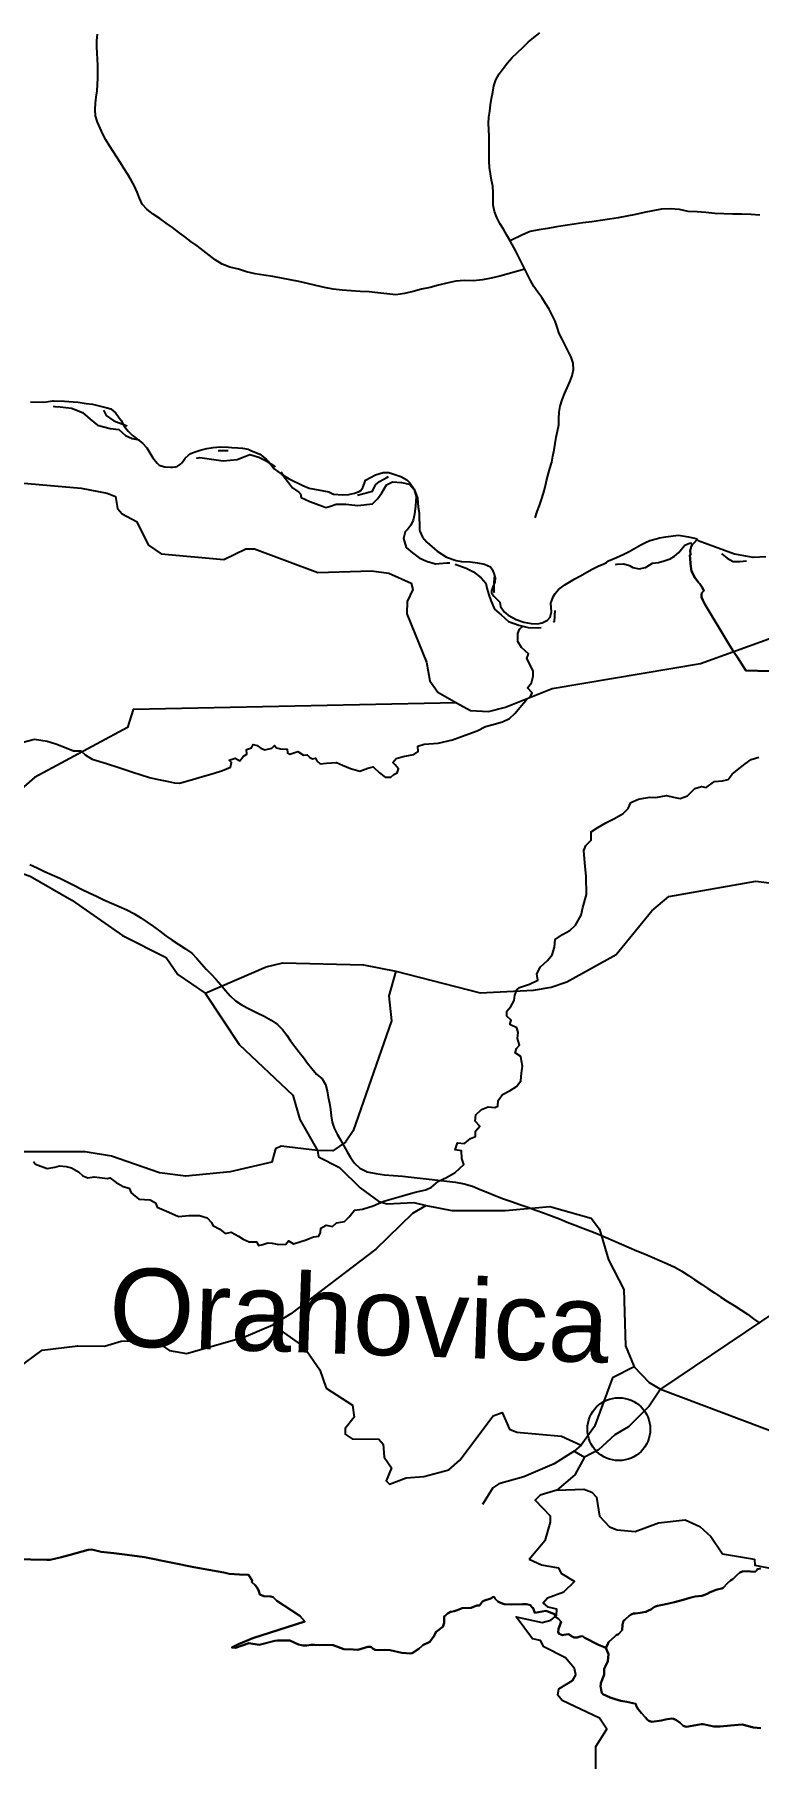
# Model space of a CAD drawing. Header units: metres. Extents: x 13.21 to 19.52, y 42.14 to 46.62.
# Drawn here: x 17.7217 to 17.9286, y 45.4428 to 45.9355 of the extents above; entities that cross this region are included whole.
import ezdxf

# ---------------------------------------------------------------- set-up
doc = ezdxf.new("R2010")
doc.units = ezdxf.units.M
doc.header["$MEASUREMENT"] = 0
for name, color, linetype in [('CESTE', 5, 'Continuous'), ('grad_manji', 1, 'Continuous'), ('hr', 9, 'Continuous'), ('naziv_manji', 1, 'Continuous'), ('PRUGE', 7, 'Continuous'), ('RIJEKE', 4, 'Continuous')]:
    doc.layers.add(name, color=color, linetype=linetype)
doc.styles.get("Standard").update_dxf_attribs({"font": 'arial.ttf'})

msp = doc.modelspace()

# ---------------------------------------------------------------- linework, layer by layer
at = {"layer": 'CESTE'}
for p, q in [((17.8779, 45.53232), (17.87595, 45.53062)), ((17.87595, 45.53062), (17.8789, 45.52888))]:
    msp.add_line(p, q, dxfattribs=at)
for points in [[(17.6968, 45.80918), (17.73508, 45.80585), (17.74249, 45.80436), (17.74485, 45.80344), (17.7455, 45.80004), (17.74679, 45.79844), (17.75085, 45.79633), (17.75427, 45.78953), (17.75795, 45.78709), (17.7758, 45.78541), (17.78208, 45.78848), (17.78463, 45.78851), (17.80271, 45.78171), (17.81806, 45.78217), (17.82303, 45.78151), (17.8294, 45.77871), (17.8298, 45.77687), (17.82823, 45.77344), (17.82815, 45.76988), (17.83375, 45.75606), (17.83473, 45.75072), (17.83698, 45.74753), (17.84234, 45.74447)], [(17.84234, 45.74447), (17.84636, 45.74227), (17.85143, 45.74203), (17.85629, 45.74321), (17.86961, 45.7486), (17.91206, 45.75567), (17.95764, 45.77222), (17.97117, 45.77824)], [(17.84234, 45.74447), (17.74989, 45.7426), (17.74828, 45.73739), (17.72179, 45.72317), (17.70248, 45.70637), (17.69989, 45.70213)], [(17.69989, 45.70213), (17.72054, 45.69493), (17.73242, 45.68806), (17.74693, 45.67795), (17.7594, 45.67165), (17.76267, 45.66681), (17.77049, 45.66146)], [(17.82496, 45.66775), (17.84908, 45.66159), (17.86435, 45.66234), (17.86933, 45.66319), (17.87388, 45.66475), (17.8879, 45.67258), (17.89814, 45.68502), (17.90295, 45.6891), (17.92788, 45.69347), (17.93623, 45.69245)], [(17.77049, 45.66146), (17.7879, 45.66905), (17.79271, 45.6702), (17.81578, 45.66961), (17.82496, 45.66775)], [(17.82496, 45.66775), (17.82298, 45.66072), (17.82374, 45.65359), (17.81281, 45.62216), (17.81058, 45.61896), (17.80696, 45.61643), (17.80258, 45.61657)], [(17.77049, 45.66146), (17.78026, 45.64683), (17.79553, 45.6324), (17.7976, 45.62541), (17.80258, 45.61657)], [(17.80258, 45.61657), (17.79223, 45.61777), (17.79063, 45.617), (17.78952, 45.61322), (17.77766, 45.61042), (17.76494, 45.60918), (17.75745, 45.6102), (17.7437, 45.61493), (17.73624, 45.61619), (17.70807, 45.6162), (17.70009, 45.61723)], [(17.80258, 45.61657), (17.80288, 45.61469), (17.80888, 45.61169), (17.81478, 45.60583), (17.82012, 45.60195), (17.82248, 45.60129), (17.83014, 45.60169), (17.83367, 45.60081)], [(17.83367, 45.60081), (17.82977, 45.59853), (17.81929, 45.58836), (17.79501, 45.56988), (17.78983, 45.56675)], [(17.83367, 45.60081), (17.84097, 45.5994), (17.85635, 45.59936), (17.86901, 45.60056), (17.88083, 45.59723), (17.88319, 45.59409), (17.8857, 45.58528), (17.89009, 45.57683), (17.89056, 45.5607), (17.89305, 45.55472)], [(17.94966, 45.58287), (17.94534, 45.5811), (17.93437, 45.57113), (17.90063, 45.54832)], [(17.70779, 45.55221), (17.71273, 45.55229), (17.717, 45.55437), (17.72397, 45.55946), (17.73408, 45.56077), (17.74174, 45.56067), (17.74647, 45.56202), (17.75418, 45.56235), (17.75657, 45.56186), (17.76029, 45.55935), (17.76519, 45.5585), (17.7816, 45.56322), (17.78983, 45.56675)], [(17.78983, 45.56675), (17.79877, 45.56038), (17.80324, 45.55391), (17.80504, 45.54867), (17.81257, 45.54379), (17.81308, 45.54033), (17.81047, 45.53714), (17.81051, 45.53547), (17.81249, 45.53417), (17.82009, 45.53405), (17.82136, 45.53261), (17.82166, 45.52896), (17.82371, 45.52587), (17.82225, 45.52217), (17.8232, 45.52119), (17.82797, 45.52296), (17.83303, 45.52336), (17.84016, 45.52525), (17.84328, 45.5281), (17.85279, 45.54074), (17.85535, 45.54163), (17.85746, 45.53696), (17.85954, 45.53608), (17.87234, 45.53492), (17.8779, 45.53232)], [(17.89305, 45.55472), (17.88687, 45.55158), (17.88174, 45.53769), (17.8779, 45.53232)], [(17.89305, 45.55472), (17.89735, 45.55026), (17.90063, 45.54832)], [(17.90063, 45.54832), (17.89733, 45.54345), (17.89149, 45.53754), (17.88757, 45.53526), (17.88291, 45.53098), (17.8789, 45.52888)], [(17.90063, 45.54832), (17.96379, 45.52452), (17.96866, 45.52347), (17.97551, 45.5235)], [(17.87595, 45.53062), (17.87021, 45.52704), (17.86156, 45.52326), (17.8544, 45.52131), (17.85269, 45.52012), (17.8497, 45.51542)], [(17.8789, 45.52888), (17.87617, 45.52387), (17.87101, 45.51945)], [(17.87101, 45.51945), (17.86624, 45.51807), (17.8648, 45.51664), (17.86908, 45.51217), (17.86911, 45.51038), (17.86759, 45.50505), (17.86305, 45.49968)], [(17.87101, 45.51945), (17.87868, 45.51977), (17.88098, 45.5189), (17.88233, 45.51746), (17.88322, 45.51209), (17.88604, 45.50903), (17.88819, 45.50818), (17.89335, 45.50763), (17.90006, 45.51013), (17.90766, 45.51103), (17.91184, 45.50909), (17.91501, 45.50626), (17.91829, 45.5013), (17.92743, 45.49977)], [(17.88205, 45.42832), (17.88215, 45.44624), (17.88529, 45.45115), (17.88313, 45.45437), (17.87247, 45.45941), (17.87127, 45.46093), (17.87157, 45.46269), (17.87548, 45.46509), (17.8764, 45.46672), (17.87604, 45.46853), (17.87346, 45.4716), (17.86727, 45.47476), (17.86631, 45.47649), (17.86404, 45.47703), (17.85936, 45.48325), (17.86677, 45.48168), (17.86924, 45.4823), (17.87086, 45.4837), (17.87103, 45.48546), (17.86853, 45.48608), (17.86707, 45.48731), (17.86832, 45.48875), (17.87294, 45.49041), (17.87602, 45.49338), (17.87238, 45.49554), (17.87152, 45.49723), (17.86659, 45.49801), (17.86305, 45.49968)], [(17.92743, 45.49977), (17.92752, 45.49802), (17.93243, 45.49708), (17.93415, 45.49573), (17.93595, 45.49241), (17.94568, 45.49082), (17.95495, 45.48466), (17.96151, 45.48164), (17.96256, 45.48037), (17.96108, 45.47678), (17.95817, 45.47409), (17.96828, 45.47267), (17.97229, 45.47055), (17.9749, 45.47053), (17.98452, 45.47275), (17.99413, 45.47211)]]:
    msp.add_lwpolyline(points, dxfattribs=at)
at = {"layer": 'grad_manji'}
msp.add_circle((17.8887, 45.53692), 0.00898, dxfattribs=at)
at = {"layer": 'hr'}
for points in [[(17.72057, 45.83045), (17.72441, 45.8304), (17.72701, 45.83076), (17.72716, 45.83075), (17.73033, 45.83065), (17.73283, 45.83045), (17.73427, 45.83041), (17.73649, 45.83), (17.73828, 45.82979), (17.74252, 45.82879), (17.74356, 45.82844), (17.74501, 45.82721), (17.74647, 45.82512), (17.7474, 45.8235), (17.74854, 45.82213), (17.74961, 45.82093), (17.75263, 45.81863), (17.75384, 45.81735), (17.7547, 45.81587), (17.75559, 45.81452), (17.75676, 45.81298), (17.7574, 45.81234), (17.75789, 45.81217), (17.75898, 45.81193), (17.7606, 45.81178), (17.7612, 45.81178), (17.76199, 45.81188), (17.76251, 45.81204), (17.76308, 45.8124), (17.76349, 45.8127), (17.76388, 45.81306), (17.76418, 45.81355), (17.76481, 45.81443), (17.76579, 45.81528), (17.76603, 45.81547), (17.7664, 45.81568), (17.76739, 45.81612), (17.76911, 45.81669), (17.7698, 45.81688), (17.77101, 45.81715), (17.77284, 45.81742), (17.7738, 45.81754), (17.77483, 45.81758), (17.77716, 45.81753), (17.77809, 45.8174), (17.77984, 45.81735), (17.78113, 45.8172), (17.78275, 45.81695), (17.78351, 45.81662), (17.78609, 45.81555), (17.7879, 45.81414), (17.78864, 45.81346), (17.79025, 45.81137), (17.7923, 45.80984), (17.79451, 45.80847), (17.79841, 45.80654), (17.8002, 45.8058), (17.80586, 45.80473), (17.80718, 45.80414), (17.80971, 45.80391), (17.8116, 45.80405), (17.81319, 45.80443), (17.81448, 45.80487), (17.81501, 45.80518), (17.81557, 45.80605), (17.81606, 45.80723), (17.81635, 45.80811), (17.8192, 45.80964), (17.82138, 45.8103), (17.823, 45.81026), (17.82644, 45.80913), (17.82809, 45.80816), (17.82897, 45.80729), (17.83025, 45.80553), (17.83113, 45.80291), (17.83135, 45.80041), (17.83166, 45.79874), (17.83175, 45.79392), (17.8318, 45.79356), (17.83259, 45.79182), (17.83383, 45.7904), (17.83681, 45.7878), (17.8395, 45.7861), (17.84224, 45.78516), (17.84376, 45.78486), (17.84621, 45.78472), (17.84835, 45.78449), (17.85028, 45.78405), (17.852, 45.78331), (17.85261, 45.78249), (17.8531, 45.78117), (17.8534, 45.78021), (17.85329, 45.77895), (17.85267, 45.77758), (17.85235, 45.77644), (17.85228, 45.77598), (17.85227, 45.77592), (17.85295, 45.77493), (17.85436, 45.77366), (17.85471, 45.77319), (17.85489, 45.77198), (17.85596, 45.77046), (17.8571, 45.76951), (17.85939, 45.76826), (17.86156, 45.76751), (17.86367, 45.76714), (17.86543, 45.76705), (17.86677, 45.76732), (17.8683, 45.76812), (17.8691, 45.76897), (17.86943, 45.77044), (17.86928, 45.77296), (17.8699, 45.77475), (17.8705, 45.77568), (17.87147, 45.77681), (17.87331, 45.77816), (17.87614, 45.77995), (17.87752, 45.78067), (17.88104, 45.78262), (17.88302, 45.7836), (17.88419, 45.78412), (17.8852, 45.78457), (17.88573, 45.78505), (17.88805, 45.78598), (17.89012, 45.78691), (17.89169, 45.78769), (17.89501, 45.7896), (17.89629, 45.79026), (17.89759, 45.79084), (17.89973, 45.79147), (17.90024, 45.79164), (17.90212, 45.79194), (17.90561, 45.79236), (17.90631, 45.7923), (17.9086, 45.79186), (17.91072, 45.7914), (17.91109, 45.79114), (17.91008, 45.79014), (17.90969, 45.78964), (17.90937, 45.78901), (17.90911, 45.78791), (17.90919, 45.78693), (17.909, 45.78646), (17.90911, 45.78585), (17.90919, 45.78418), (17.90949, 45.78208), (17.9104, 45.78031), (17.91145, 45.77884), (17.91183, 45.7785), (17.91257, 45.77732), (17.91296, 45.77651), (17.91243, 45.77589), (17.91228, 45.77529), (17.91232, 45.77466), (17.91269, 45.7738), (17.9133, 45.77262), (17.92, 45.76146), (17.92125, 45.75939), (17.92199, 45.75831), (17.92249, 45.75757), (17.92503, 45.75368), (17.93175, 45.75351)], [(17.93175, 45.75351), (17.92503, 45.75368), (17.92249, 45.75757), (17.92199, 45.75831), (17.92125, 45.75939), (17.92, 45.76146), (17.9133, 45.77262), (17.91269, 45.7738), (17.91232, 45.77466), (17.91228, 45.77529), (17.91243, 45.77589), (17.91296, 45.77651), (17.91257, 45.77732), (17.91183, 45.7785), (17.91145, 45.77884), (17.9104, 45.78031), (17.90949, 45.78208), (17.90919, 45.78418), (17.90911, 45.78585), (17.909, 45.78646), (17.90919, 45.78693), (17.90911, 45.78791), (17.90937, 45.78901), (17.90969, 45.78964), (17.91008, 45.79014), (17.91109, 45.79114), (17.91136, 45.79088), (17.92175, 45.78709), (17.92697, 45.78613), (17.92716, 45.7861), (17.93067, 45.78628)], [(17.92919, 45.49714), (17.9283, 45.49688), (17.92803, 45.49649), (17.92764, 45.49615), (17.92635, 45.4962), (17.92533, 45.49634), (17.92405, 45.49626), (17.92326, 45.49596), (17.92238, 45.4952), (17.92128, 45.49406), (17.92059, 45.49363), (17.91977, 45.49292), (17.91853, 45.49162), (17.91808, 45.49135), (17.91684, 45.49114), (17.91621, 45.49092), (17.91457, 45.49027), (17.91391, 45.48988), (17.91299, 45.48949), (17.91237, 45.48933), (17.91051, 45.48908), (17.90902, 45.48876), (17.90704, 45.48816), (17.90456, 45.4875), (17.90297, 45.48712), (17.90065, 45.48666), (17.89978, 45.48646), (17.89891, 45.48611), (17.89783, 45.4854), (17.89722, 45.48514), (17.89639, 45.4847), (17.89481, 45.48441), (17.89341, 45.48424), (17.89285, 45.48421), (17.89224, 45.48396), (17.89164, 45.4836), (17.8905, 45.4825), (17.8901, 45.48221), (17.88991, 45.48183), (17.88977, 45.481), (17.88967, 45.47947), (17.88864, 45.47829), (17.88796, 45.47801), (17.88754, 45.4777), (17.88574, 45.47605), (17.8855, 45.47532), (17.88495, 45.47442), (17.88435, 45.47472), (17.88292, 45.4753), (17.87878, 45.47741), (17.87852, 45.47762), (17.87809, 45.47772), (17.87765, 45.47771), (17.87676, 45.47737), (17.87631, 45.47736), (17.87592, 45.47741), (17.87535, 45.47766), (17.8743, 45.47836), (17.87297, 45.47812), (17.87256, 45.47809), (17.87166, 45.47846), (17.87135, 45.47886), (17.87142, 45.47984), (17.87221, 45.48183), (17.87135, 45.48278), (17.87129, 45.48284), (17.87064, 45.48333), (17.8703, 45.48405), (17.86918, 45.48454), (17.86781, 45.48501), (17.86466, 45.48443), (17.86421, 45.48576), (17.86382, 45.48609), (17.86349, 45.48665), (17.86231, 45.4869), (17.86118, 45.48694), (17.85797, 45.4868), (17.85595, 45.48691), (17.85467, 45.4874), (17.85417, 45.48769), (17.85327, 45.48853), (17.8532, 45.48886), (17.85279, 45.48903), (17.85208, 45.48855), (17.85027, 45.48795), (17.84971, 45.48768), (17.8489, 45.48656), (17.84808, 45.48651), (17.84649, 45.48582), (17.84392, 45.48578), (17.84254, 45.48521), (17.84161, 45.48492), (17.84081, 45.48475), (17.84057, 45.48467), (17.83968, 45.48411), (17.83929, 45.48381), (17.83882, 45.48337), (17.8388, 45.48158), (17.83837, 45.48046), (17.83816, 45.48022), (17.83693, 45.47927), (17.83655, 45.47903), (17.83621, 45.47849), (17.83607, 45.47819), (17.8359, 45.47789), (17.83472, 45.47616), (17.83272, 45.47519), (17.83238, 45.47487), (17.83155, 45.47417), (17.82969, 45.4729), (17.82927, 45.47278), (17.82669, 45.47299), (17.82334, 45.47374), (17.82176, 45.47383), (17.82012, 45.47379), (17.81911, 45.47387), (17.81854, 45.47416), (17.8178, 45.47472), (17.81701, 45.47475), (17.8141, 45.47383), (17.81276, 45.47393), (17.8101, 45.47406), (17.80709, 45.47523), (17.80478, 45.47528), (17.80329, 45.47518), (17.80185, 45.47528), (17.80074, 45.47527), (17.79954, 45.47505), (17.79837, 45.47511), (17.79722, 45.4754), (17.79466, 45.47654), (17.79226, 45.47654), (17.79121, 45.47656), (17.79041, 45.47643), (17.78667, 45.47545), (17.78597, 45.47532), (17.78302, 45.47579), (17.77919, 45.47447), (17.77813, 45.47456), (17.78007, 45.47551), (17.7841, 45.47717), (17.79896, 45.48192), (17.79758, 45.48358), (17.79511, 45.48523), (17.79096, 45.48786), (17.78997, 45.48889), (17.78928, 45.48909), (17.7873, 45.48923), (17.78612, 45.48965), (17.78583, 45.49062), (17.78543, 45.49145), (17.78484, 45.49235), (17.78385, 45.49318), (17.78394, 45.49366), (17.78286, 45.49532), (17.78029, 45.49536), (17.7774, 45.49561), (17.77586, 45.49594), (17.76731, 45.4975), (17.76114, 45.49873), (17.75316, 45.50032), (17.74826, 45.50103), (17.74443, 45.50151), (17.74078, 45.50188), (17.74005, 45.50206), (17.73817, 45.50252), (17.73704, 45.50241), (17.7319, 45.501), (17.72949, 45.50033), (17.72622, 45.49955), (17.72528, 45.49954), (17.71617, 45.49975)], [(17.71617, 45.49975), (17.72528, 45.49954), (17.72622, 45.49955), (17.72949, 45.50033), (17.7319, 45.501), (17.73704, 45.50241), (17.73817, 45.50252), (17.74005, 45.50206), (17.74078, 45.50188), (17.74443, 45.50151), (17.74826, 45.50103), (17.75316, 45.50032), (17.76114, 45.49873), (17.76731, 45.4975), (17.77586, 45.49594), (17.7774, 45.49561), (17.78029, 45.49536), (17.78286, 45.49532), (17.78394, 45.49366), (17.78385, 45.49318), (17.78484, 45.49235), (17.78543, 45.49145), (17.78583, 45.49062), (17.78612, 45.48965), (17.7873, 45.48923), (17.78928, 45.48909), (17.78997, 45.48889), (17.79096, 45.48786), (17.79511, 45.48523), (17.79758, 45.48358), (17.79896, 45.48192), (17.7841, 45.47717), (17.78007, 45.47551), (17.77813, 45.47456), (17.77919, 45.47447), (17.78302, 45.47579), (17.78597, 45.47532), (17.78667, 45.47545), (17.79041, 45.47643), (17.79121, 45.47656), (17.79226, 45.47654), (17.79466, 45.47654), (17.79722, 45.4754), (17.79837, 45.47511), (17.79954, 45.47505), (17.80074, 45.47527), (17.80185, 45.47528), (17.80329, 45.47518), (17.80478, 45.47528), (17.80709, 45.47523), (17.8101, 45.47406), (17.81276, 45.47393), (17.8141, 45.47383), (17.81701, 45.47475), (17.8178, 45.47472), (17.81854, 45.47416), (17.81911, 45.47387), (17.82012, 45.47379), (17.82176, 45.47383), (17.82334, 45.47374), (17.82669, 45.47299), (17.82927, 45.47278), (17.82969, 45.4729), (17.83155, 45.47417), (17.83238, 45.47487), (17.83272, 45.47519), (17.83472, 45.47616), (17.8359, 45.47789), (17.83607, 45.47819), (17.83621, 45.47849), (17.83655, 45.47903), (17.83693, 45.47927), (17.83816, 45.48022), (17.83837, 45.48046), (17.8388, 45.48158), (17.83882, 45.48337), (17.83929, 45.48381), (17.83968, 45.48411), (17.84057, 45.48467), (17.84081, 45.48475), (17.84161, 45.48492), (17.84254, 45.48521), (17.84392, 45.48578), (17.84649, 45.48582), (17.84808, 45.48651), (17.8489, 45.48656), (17.84971, 45.48768), (17.85027, 45.48795), (17.85208, 45.48855), (17.85279, 45.48903), (17.8532, 45.48886), (17.85327, 45.48853), (17.85417, 45.48769), (17.85467, 45.4874), (17.85595, 45.48691), (17.85797, 45.4868), (17.86118, 45.48694), (17.86231, 45.4869), (17.86349, 45.48665), (17.86382, 45.48609), (17.86421, 45.48576), (17.86466, 45.48443), (17.86781, 45.48501), (17.86918, 45.48454), (17.8703, 45.48405), (17.87064, 45.48333), (17.87129, 45.48284), (17.87135, 45.48278), (17.87221, 45.48183), (17.87142, 45.47984), (17.87135, 45.47886), (17.87166, 45.47846), (17.87256, 45.47809), (17.87297, 45.47812), (17.8743, 45.47836), (17.87535, 45.47766), (17.87592, 45.47741), (17.87631, 45.47736), (17.87676, 45.47737), (17.87765, 45.47771), (17.87809, 45.47772), (17.87852, 45.47762), (17.87878, 45.47741), (17.88292, 45.4753), (17.88435, 45.47472), (17.88495, 45.47442), (17.88495, 45.47442), (17.88571, 45.47258), (17.88554, 45.47064), (17.88486, 45.46919), (17.88447, 45.46844), (17.88447, 45.46678), (17.8844, 45.46648), (17.88359, 45.4643), (17.88353, 45.46392), (17.88348, 45.46351), (17.88387, 45.46151), (17.88413, 45.46121), (17.88626, 45.46026), (17.88762, 45.45973), (17.88929, 45.45924), (17.89098, 45.45899), (17.89351, 45.45847), (17.89376, 45.45763), (17.89423, 45.45689), (17.89516, 45.45579), (17.89632, 45.4545), (17.89679, 45.45392), (17.89731, 45.45361), (17.89814, 45.45325), (17.90088, 45.45369), (17.90205, 45.45395), (17.90386, 45.45427), (17.90435, 45.45415), (17.9052, 45.45377), (17.90531, 45.45371), (17.90619, 45.45299), (17.9071, 45.45218), (17.90762, 45.45193), (17.90804, 45.45189), (17.90966, 45.45211), (17.91223, 45.45259), (17.91267, 45.45262), (17.91275, 45.4526), (17.91581, 45.45191), (17.9165, 45.45194), (17.91767, 45.45192), (17.92062, 45.45226), (17.92394, 45.45254), (17.92716, 45.45171), (17.92925, 45.45143)], [(17.92925, 45.45143), (17.92716, 45.45171), (17.92394, 45.45254), (17.92062, 45.45226), (17.91767, 45.45192), (17.9165, 45.45194), (17.91581, 45.45191), (17.91275, 45.4526), (17.91267, 45.45262), (17.91223, 45.45259), (17.90966, 45.45211), (17.90804, 45.45189), (17.90762, 45.45193), (17.9071, 45.45218), (17.90619, 45.45299), (17.90531, 45.45371), (17.9052, 45.45377), (17.90435, 45.45415), (17.90386, 45.45427), (17.90205, 45.45395), (17.90088, 45.45369), (17.89814, 45.45325), (17.89731, 45.45361), (17.89679, 45.45392), (17.89632, 45.4545), (17.89516, 45.45579), (17.89423, 45.45689), (17.89376, 45.45763), (17.89351, 45.45847), (17.89098, 45.45899), (17.88929, 45.45924), (17.88762, 45.45973), (17.88626, 45.46026), (17.88413, 45.46121), (17.88387, 45.46151), (17.88348, 45.46351), (17.88353, 45.46392), (17.88359, 45.4643), (17.8844, 45.46648), (17.88447, 45.46678), (17.88447, 45.46844), (17.88486, 45.46919), (17.88554, 45.47064), (17.88571, 45.47258), (17.88495, 45.47442), (17.88495, 45.47442), (17.8855, 45.47532), (17.88574, 45.47605), (17.88754, 45.4777), (17.88796, 45.47801), (17.88864, 45.47829), (17.88967, 45.47947), (17.88977, 45.481), (17.88991, 45.48183), (17.8901, 45.48221), (17.8905, 45.4825), (17.89164, 45.4836), (17.89224, 45.48396), (17.89285, 45.48421), (17.89341, 45.48424), (17.89481, 45.48441), (17.89639, 45.4847), (17.89722, 45.48514), (17.89783, 45.4854), (17.89891, 45.48611), (17.89978, 45.48646), (17.90065, 45.48666), (17.90297, 45.48712), (17.90456, 45.4875), (17.90704, 45.48816), (17.90902, 45.48876), (17.91051, 45.48908), (17.91237, 45.48933), (17.91299, 45.48949), (17.91391, 45.48988), (17.91457, 45.49027), (17.91621, 45.49092), (17.91684, 45.49114), (17.91808, 45.49135), (17.91853, 45.49162), (17.91977, 45.49292), (17.92059, 45.49363), (17.92128, 45.49406), (17.92238, 45.4952), (17.92326, 45.49596), (17.92405, 45.49626), (17.92533, 45.49634), (17.92635, 45.4962), (17.92764, 45.49615), (17.92803, 45.49649), (17.9283, 45.49688), (17.92919, 45.49714)]]:
    msp.add_lwpolyline(points, dxfattribs=at)
at = {"layer": 'PRUGE'}
for points in [[(17.86183, 45.86842), (17.85945, 45.86773), (17.85707, 45.86704), (17.85468, 45.86638), (17.85224, 45.8658), (17.84975, 45.86534), (17.84721, 45.86505), (17.84463, 45.86511), (17.84463, 45.86511), (17.84208, 45.86495), (17.8396, 45.86444), (17.83721, 45.86378), (17.83478, 45.86319), (17.83231, 45.86268), (17.82991, 45.86202), (17.82747, 45.86144), (17.82496, 45.86104), (17.82243, 45.86131), (17.81987, 45.86163), (17.81732, 45.86187), (17.81476, 45.86202), (17.81219, 45.86219), (17.80963, 45.8624), (17.8071, 45.86271), (17.80461, 45.86315), (17.80215, 45.86371), (17.79971, 45.86428), (17.79727, 45.86485), (17.79481, 45.86539), (17.79232, 45.86585), (17.78982, 45.86626), (17.7873, 45.86667), (17.78477, 45.86704), (17.78236, 45.86764), (17.78004, 45.86843), (17.77758, 45.869), (17.77534, 45.86984), (17.77341, 45.87105), (17.77169, 45.87239), (17.76997, 45.87373), (17.7682, 45.87503), (17.76644, 45.87634), (17.76467, 45.87765), (17.7629, 45.87896), (17.76114, 45.88028), (17.75935, 45.88156), (17.75752, 45.88284), (17.75568, 45.8841), (17.75397, 45.88545), (17.75253, 45.88693), (17.75174, 45.88864), (17.75106, 45.89039), (17.75032, 45.89211), (17.74939, 45.89378), (17.74839, 45.89544), (17.74738, 45.89709), (17.74635, 45.89874), (17.74529, 45.90038), (17.74421, 45.90201), (17.74315, 45.90365), (17.74217, 45.90532), (17.74127, 45.907), (17.74047, 45.90871), (17.73975, 45.91044), (17.73921, 45.9122), (17.73907, 45.91399), (17.73916, 45.91579), (17.73939, 45.91758), (17.73961, 45.91937), (17.73976, 45.92117), (17.73982, 45.92296), (17.73984, 45.92476), (17.73983, 45.92657), (17.73978, 45.92836), (17.73965, 45.93016), (17.73954, 45.93195), (17.73953, 45.93375), (17.73973, 45.93554)], [(17.85763, 45.87647), (17.85669, 45.87814), (17.85572, 45.8798), (17.85473, 45.88147), (17.85384, 45.88316), (17.8532, 45.8849), (17.85283, 45.88668), (17.85282, 45.88847), (17.8528, 45.89027), (17.85266, 45.89207), (17.85234, 45.89385), (17.85202, 45.89564), (17.85177, 45.89743), (17.85166, 45.89922), (17.85162, 45.90102), (17.85163, 45.90282), (17.85167, 45.90461), (17.85164, 45.90641), (17.85153, 45.90821), (17.85145, 45.91), (17.85156, 45.9118), (17.85187, 45.91358), (17.85206, 45.91538), (17.85235, 45.91717), (17.85273, 45.91894), (17.85298, 45.92074), (17.85354, 45.92248), (17.85447, 45.92417), (17.85566, 45.92576), (17.85693, 45.92732), (17.85826, 45.92886), (17.85976, 45.93033), (17.86127, 45.93178), (17.86279, 45.93323), (17.86441, 45.93463), (17.86613, 45.93597)], [(17.92901, 45.88387), (17.92644, 45.88398), (17.92387, 45.88411), (17.92129, 45.88413), (17.91871, 45.88417), (17.91614, 45.88427), (17.9136, 45.88455), (17.91104, 45.88476), (17.90848, 45.88489), (17.906, 45.88542), (17.90349, 45.88568), (17.90349, 45.88568), (17.9009, 45.88551), (17.89839, 45.88509), (17.89593, 45.88457), (17.89349, 45.88401), (17.89101, 45.88351), (17.88851, 45.88306), (17.88601, 45.88264), (17.88349, 45.88228), (17.88096, 45.88194), (17.87843, 45.88159), (17.87591, 45.88123), (17.87339, 45.88085), (17.87087, 45.88047), (17.86838, 45.88002), (17.86587, 45.87959), (17.86338, 45.87914), (17.86118, 45.87823), (17.85763, 45.87647)], [(17.86183, 45.86842), (17.86099, 45.87012), (17.86013, 45.87181), (17.85923, 45.8735), (17.85763, 45.87647)], [(17.86478, 45.79738), (17.8654, 45.79913), (17.866, 45.80087), (17.86659, 45.80262), (17.86718, 45.80437), (17.86765, 45.80614), (17.86802, 45.80792), (17.86846, 45.80969), (17.86898, 45.81145), (17.86953, 45.81321), (17.86988, 45.81499), (17.87019, 45.81678), (17.87047, 45.81856), (17.87083, 45.82034), (17.8712, 45.82212), (17.87153, 45.8239), (17.87156, 45.8257), (17.87167, 45.8275), (17.87198, 45.82928), (17.87255, 45.83103), (17.87321, 45.83277), (17.87391, 45.8345), (17.87467, 45.83622), (17.87534, 45.83796), (17.87575, 45.83973), (17.87565, 45.84153), (17.8751, 45.84328), (17.87424, 45.84498), (17.8734, 45.84668), (17.87249, 45.84837), (17.87161, 45.85005), (17.87107, 45.85181), (17.87046, 45.85356), (17.86968, 45.85527), (17.86875, 45.85695), (17.86774, 45.8586), (17.86668, 45.86025), (17.86554, 45.86186), (17.86443, 45.86348), (17.86342, 45.86513), (17.86183, 45.86842)], [(17.72037, 45.6983), (17.7225, 45.6973), (17.72465, 45.69631), (17.72681, 45.69533), (17.72894, 45.69434), (17.73106, 45.69332), (17.73313, 45.69226), (17.73522, 45.69121), (17.73733, 45.69018), (17.73945, 45.68918), (17.7416, 45.68819), (17.74377, 45.68723), (17.74597, 45.6863), (17.74812, 45.68532), (17.75017, 45.68424), (17.75208, 45.68303), (17.75393, 45.68178), (17.75574, 45.68051), (17.75753, 45.67922), (17.75931, 45.67792), (17.7611, 45.67663), (17.76294, 45.67538), (17.76485, 45.67417), (17.76672, 45.67294), (17.76809, 45.67143), (17.76943, 45.66989), (17.77083, 45.66839), (17.77226, 45.66689), (17.77365, 45.66537), (17.77499, 45.66385), (17.7763, 45.6623), (17.77768, 45.66078), (17.7792, 45.65933), (17.78107, 45.65809), (17.78309, 45.65699), (17.7852, 45.65597), (17.78732, 45.65494), (17.78933, 45.65383), (17.79117, 45.65258), (17.7926, 45.65109), (17.79383, 45.64951), (17.79493, 45.64788), (17.7961, 45.64628), (17.79732, 45.64469), (17.79857, 45.64313), (17.79973, 45.64153), (17.80095, 45.63994), (17.80227, 45.6384), (17.8039, 45.63699), (17.80493, 45.63539), (17.80534, 45.63359), (17.80568, 45.63181), (17.80602, 45.63003), (17.80634, 45.62824), (17.8065, 45.62645), (17.80679, 45.62466), (17.80732, 45.6229), (17.80826, 45.62123), (17.80922, 45.61956), (17.81015, 45.61789), (17.81108, 45.61621), (17.81204, 45.61454), (17.81316, 45.61292), (17.81469, 45.61145), (17.81676, 45.61046), (17.81926, 45.60994), (17.82177, 45.60961), (17.82432, 45.60939), (17.82688, 45.60924), (17.8294, 45.60894), (17.83193, 45.60863), (17.83446, 45.60832), (17.83699, 45.60804), (17.83953, 45.60778), (17.84206, 45.60752), (17.84454, 45.60705), (17.84688, 45.60633), (17.84908, 45.6054), (17.8513, 45.6045), (17.85352, 45.6036), (17.85575, 45.60271), (17.85806, 45.60194), (17.86037, 45.60115), (17.86266, 45.60033), (17.86494, 45.59952), (17.86722, 45.5987), (17.86949, 45.59787), (17.87172, 45.59698), (17.87395, 45.59609), (17.8762, 45.59523), (17.87844, 45.59436), (17.88068, 45.59348), (17.8829, 45.59259), (17.88511, 45.59168), (17.88731, 45.59076), (17.8895, 45.58982), (17.89167, 45.58887), (17.89385, 45.58792), (17.89602, 45.58697), (17.8982, 45.58602), (17.90038, 45.58507), (17.90257, 45.58414), (17.90473, 45.58316), (17.90672, 45.58204), (17.90856, 45.58079), (17.91045, 45.57958), (17.91232, 45.57834), (17.91416, 45.57709), (17.91601, 45.57585), (17.91788, 45.57461), (17.91977, 45.5734), (17.92169, 45.57221), (17.92358, 45.57099), (17.92542, 45.56975), (17.92721, 45.56846), (17.92902, 45.56719)]]:
    msp.add_lwpolyline(points, dxfattribs=at)
at = {"layer": 'RIJEKE'}
for points in [[(17.72712, 45.8292), (17.72753, 45.82916)], [(17.72753, 45.82916), (17.7291, 45.82902), (17.73236, 45.82868), (17.7355, 45.82746), (17.73765, 45.82554), (17.73973, 45.82385), (17.74335, 45.82291), (17.7458, 45.82256), (17.74773, 45.82083), (17.74969, 45.81996), (17.75163, 45.81959)], [(17.74146, 45.82808), (17.74222, 45.82654), (17.74439, 45.82508), (17.74822, 45.82367)], [(17.768, 45.81441), (17.76894, 45.81455), (17.76894, 45.81455), (17.77234, 45.81408), (17.77564, 45.8136), (17.77968, 45.814), (17.78182, 45.8149), (17.78329, 45.81546), (17.78329, 45.81546), (17.78586, 45.81468), (17.78794, 45.81361), (17.79028, 45.81212)], [(17.77424, 45.81654), (17.77495, 45.81654), (17.77645, 45.81654), (17.7771, 45.81653)], [(17.79028, 45.81212), (17.79049, 45.81193)], [(17.79212, 45.81051), (17.79298, 45.80915), (17.79433, 45.80745), (17.79547, 45.80595), (17.79727, 45.80465), (17.79779, 45.80416), (17.79794, 45.80311), (17.80045, 45.80201), (17.804, 45.80067), (17.80503, 45.80027), (17.80629, 45.80065), (17.8079, 45.80124), (17.81069, 45.80122), (17.81069, 45.80122), (17.81413, 45.80089), (17.81836, 45.80137), (17.81977, 45.80273), (17.82097, 45.8045), (17.8223, 45.80674), (17.82399, 45.80767), (17.82399, 45.80767), (17.82657, 45.80743), (17.82885, 45.80695), (17.83023, 45.80543), (17.83079, 45.80347), (17.83065, 45.80072), (17.83031, 45.79843), (17.82997, 45.79668), (17.82927, 45.79521), (17.8284, 45.79414), (17.82768, 45.79332), (17.8272, 45.79139), (17.82796, 45.78883), (17.82974, 45.78731), (17.83167, 45.78592), (17.83378, 45.78496), (17.83632, 45.78417), (17.83958, 45.78446), (17.84038, 45.7845)], [(17.81399, 45.80377), (17.81828, 45.80493), (17.81921, 45.80679), (17.82028, 45.80769), (17.82241, 45.80888), (17.82292, 45.80912)], [(17.88778, 45.784), (17.88823, 45.78408), (17.89013, 45.78416), (17.89013, 45.78416), (17.8917, 45.78371), (17.89273, 45.78316), (17.89446, 45.78277), (17.8963, 45.78315), (17.89753, 45.78386), (17.89827, 45.78435), (17.90001, 45.78459), (17.90163, 45.78507), (17.90333, 45.78566), (17.90463, 45.78641), (17.90587, 45.78741), (17.9066, 45.78838), (17.90757, 45.78954), (17.90889, 45.79008), (17.90951, 45.79012)], [(17.84198, 45.78409), (17.84506, 45.78297), (17.84717, 45.78195), (17.84936, 45.78019), (17.85067, 45.77864), (17.85101, 45.77723), (17.85153, 45.77529), (17.85209, 45.7737), (17.85314, 45.77121), (17.85512, 45.76957), (17.85717, 45.76769), (17.86008, 45.76664), (17.86126, 45.76635)], [(17.91806, 45.7871), (17.9182, 45.78699)], [(17.9182, 45.78699), (17.91966, 45.78582), (17.92138, 45.78488), (17.92331, 45.78481), (17.92514, 45.78503)], [(17.85321, 45.78089), (17.85295, 45.77881), (17.85301, 45.77624), (17.85322, 45.776)], [(17.87007, 45.76752), (17.87034, 45.76768), (17.87042, 45.76901)], [(17.87042, 45.76901), (17.87045, 45.76943), (17.87049, 45.77081)], [(17.71814, 45.73311), (17.72176, 45.73407), (17.72176, 45.73407), (17.72535, 45.73349), (17.72781, 45.73272), (17.73081, 45.73163), (17.73292, 45.73076), (17.73499, 45.73077), (17.73499, 45.73077), (17.73627, 45.72962), (17.73827, 45.72836), (17.74232, 45.72711), (17.74583, 45.726), (17.74987, 45.72468), (17.7546, 45.72313), (17.75623, 45.72278), (17.76001, 45.72203), (17.76173, 45.72165), (17.76321, 45.7215), (17.76691, 45.72256), (17.76979, 45.72343), (17.77284, 45.72431), (17.77545, 45.72511), (17.77772, 45.72605), (17.77802, 45.72742), (17.77732, 45.72806), (17.77911, 45.72866), (17.77911, 45.72866), (17.78044, 45.72793), (17.78147, 45.72922), (17.78244, 45.7298), (17.78232, 45.73111), (17.78375, 45.73157), (17.78422, 45.73257), (17.78422, 45.73257), (17.78538, 45.73231), (17.78646, 45.7315), (17.78757, 45.73101), (17.78957, 45.73154), (17.79034, 45.73226), (17.79034, 45.73226), (17.79088, 45.73165), (17.79202, 45.73134), (17.79395, 45.73127), (17.794, 45.7302), (17.79473, 45.72978), (17.79699, 45.73052), (17.79699, 45.73052), (17.79857, 45.72949), (17.79961, 45.72958), (17.79961, 45.72958), (17.80038, 45.72887), (17.80119, 45.72845), (17.80199, 45.72865), (17.80199, 45.72865), (17.8024, 45.7279), (17.8034, 45.72706), (17.80515, 45.72727), (17.80802, 45.72738), (17.80802, 45.72738), (17.80971, 45.72669), (17.81205, 45.72573), (17.81466, 45.72499), (17.81695, 45.72584), (17.81847, 45.72614), (17.81847, 45.72614), (17.82031, 45.72444), (17.82193, 45.72326), (17.82359, 45.72321), (17.82438, 45.72398), (17.82534, 45.72443), (17.82573, 45.72564), (17.82482, 45.72673), (17.82416, 45.7274), (17.82506, 45.72858), (17.82704, 45.72912), (17.8301, 45.72975), (17.83138, 45.73057), (17.83131, 45.7321), (17.8331, 45.73269), (17.83706, 45.73297), (17.84117, 45.73394), (17.84374, 45.73485), (17.84826, 45.73645), (17.85061, 45.73771), (17.85238, 45.73817), (17.85547, 45.73905), (17.85743, 45.73996), (17.85909, 45.74154), (17.86089, 45.7437), (17.86214, 45.74512), (17.86359, 45.74648), (17.86389, 45.74732), (17.86264, 45.74871), (17.86375, 45.75018), (17.86421, 45.75207), (17.86425, 45.75353), (17.86329, 45.75548), (17.86243, 45.7571), (17.8629, 45.75847), (17.86093, 45.76028), (17.85988, 45.76203), (17.85986, 45.76432), (17.86028, 45.76548), (17.86126, 45.76635)], [(17.86126, 45.76635), (17.86275, 45.76599), (17.86585, 45.76587), (17.86652, 45.76603)], [(17.72146, 45.61342), (17.72206, 45.61261), (17.72535, 45.61139), (17.72751, 45.6118), (17.72885, 45.61221), (17.72885, 45.61221), (17.73084, 45.61201), (17.73234, 45.61158), (17.73435, 45.61047), (17.73559, 45.60933), (17.73695, 45.60877), (17.73883, 45.60901), (17.73883, 45.60901), (17.74258, 45.60853), (17.74326, 45.60875), (17.74326, 45.60875), (17.74507, 45.6074), (17.74706, 45.6063), (17.7488, 45.60582), (17.74939, 45.60441), (17.75155, 45.60262), (17.75484, 45.60247), (17.75627, 45.60156), (17.75683, 45.60037), (17.76013, 45.59895), (17.76286, 45.59768), (17.76583, 45.59797), (17.76885, 45.59801), (17.76885, 45.59801), (17.77109, 45.59729), (17.77234, 45.59599), (17.77268, 45.59511), (17.77474, 45.59402), (17.77624, 45.5928), (17.77794, 45.5932), (17.77794, 45.5932), (17.78003, 45.5921), (17.78135, 45.59121), (17.78308, 45.59047), (17.78515, 45.59041), (17.78577, 45.58937), (17.78701, 45.58968), (17.78842, 45.59012), (17.78842, 45.59012), (17.78966, 45.59009), (17.79155, 45.58969), (17.79356, 45.58981), (17.79436, 45.59076), (17.79436, 45.59076), (17.79577, 45.58983), (17.79754, 45.59048), (17.79935, 45.59104), (17.80052, 45.59153), (17.80145, 45.59191), (17.80299, 45.59206), (17.80348, 45.59314), (17.80353, 45.59433), (17.8051, 45.59523), (17.8051, 45.59523), (17.8069, 45.59487), (17.80807, 45.59589), (17.81032, 45.59626), (17.81162, 45.59755), (17.81315, 45.59953), (17.81545, 45.59979), (17.81851, 45.60076), (17.82151, 45.60205), (17.82689, 45.60358), (17.83046, 45.60461), (17.83352, 45.60533), (17.83519, 45.6061), (17.83715, 45.60774), (17.83945, 45.60885), (17.84196, 45.61027), (17.84443, 45.61257), (17.84381, 45.61425), (17.84376, 45.61645), (17.84196, 45.61676), (17.84265, 45.61875), (17.84265, 45.61875), (17.84457, 45.61855), (17.84627, 45.62002), (17.84778, 45.62056), (17.84772, 45.62207), (17.84902, 45.62353), (17.84763, 45.62491), (17.84781, 45.6267), (17.84947, 45.62825), (17.8514, 45.62907), (17.8514, 45.62907), (17.85327, 45.62885), (17.85412, 45.62926), (17.85419, 45.63081), (17.85546, 45.63257), (17.85762, 45.63365), (17.85949, 45.63484), (17.86067, 45.6365), (17.86091, 45.63863), (17.86122, 45.64069), (17.86092, 45.64214), (17.86066, 45.64341), (17.85909, 45.64448), (17.85947, 45.64567), (17.86033, 45.64668), (17.85976, 45.64853), (17.85998, 45.65025), (17.85958, 45.65162), (17.85751, 45.65255), (17.85792, 45.65375), (17.85667, 45.65495), (17.8567, 45.65637), (17.85782, 45.65771), (17.85882, 45.65942), (17.85899, 45.66098), (17.8596, 45.66246), (17.86029, 45.66313), (17.86322, 45.66412), (17.86558, 45.66526), (17.86524, 45.66707), (17.86627, 45.66899), (17.86829, 45.6708), (17.86968, 45.67245), (17.8703, 45.67461), (17.87048, 45.67683), (17.87257, 45.67824), (17.87474, 45.67943), (17.87628, 45.68097), (17.8779, 45.6838), (17.8784, 45.68599), (17.8795, 45.68974), (17.87933, 45.69484), (17.87902, 45.69871), (17.87869, 45.70231), (17.87924, 45.70371), (17.88077, 45.70519), (17.88082, 45.70761), (17.88268, 45.70881), (17.88494, 45.71019), (17.88747, 45.71139), (17.88996, 45.71284), (17.89136, 45.71425), (17.89208, 45.71596), (17.89427, 45.71698), (17.89584, 45.71727), (17.89751, 45.71751), (17.89751, 45.71751), (17.89931, 45.71741), (17.90234, 45.71799), (17.90234, 45.71799), (17.90432, 45.71756), (17.90621, 45.71714), (17.90828, 45.71792), (17.91043, 45.72001), (17.9123, 45.72059), (17.9123, 45.72059), (17.91364, 45.72028), (17.91603, 45.72199), (17.91828, 45.72219), (17.91997, 45.72257), (17.92108, 45.72404), (17.92259, 45.72536), (17.92477, 45.72701), (17.92651, 45.72823), (17.92873, 45.7289)]]:
    msp.add_lwpolyline(points, dxfattribs=at)

# ---------------------------------------------------------------- texts
at = {"layer": 'naziv_manji', "insert": (17.74349, 45.58319), "char_height": 0.0224579, "width": 0.1796631, "attachment_point": 1, "rotation": 358.0361}
msp.add_mtext('{\\fArial CE|b0|i0|c238|p34;Orahovica}     ', dxfattribs=at)

doc.saveas('drawing.dxf')
